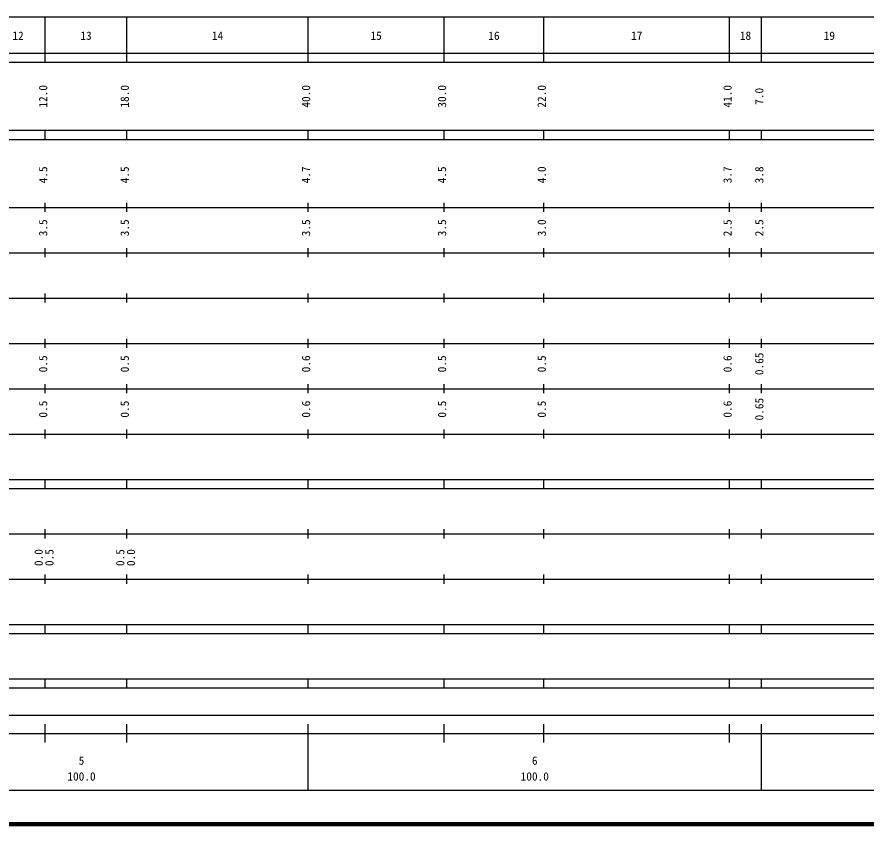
# Model space of a CAD drawing. Units: millimetres on the paper, enlarged 1000 times. Extents: x 40000 to 680000, y 20000 to 380000.
# Drawn here: x 303765 to 491092, y 20000 to 198000 of the extents above; entities that cross this region are included whole.
import ezdxf
from ezdxf.enums import TextEntityAlignment as Align

# ---------------------------------------------------------------- set-up
doc = ezdxf.new("R2010")
doc.units = ezdxf.units.MM
doc.header["$LTSCALE"] = 1000
doc.layers.add('M-TTL', color=2, linetype='Continuous', lineweight=140)
doc.layers.add('M-TTL-BAND', color=7, linetype='Continuous', lineweight=25)
doc.styles.add('ＭＳ ゴシック', font='')
doc.styles.get('ＭＳ ゴシック').set_extended_font_data('MS Gothic')

msp = doc.modelspace()

# ---------------------------------------------------------------- linework, layer by layer
at = {"layer": 'M-TTL'}
msp.add_line((40000, 20000), (680000, 20000), dxfattribs=at)
at = {"layer": 'M-TTL-BAND'}
for p, q in [((68000, 198000), (579000, 198000)), ((310000, 188000), (310000, 198000)), ((328000, 188000), (328000, 198000)), ((368000, 188000), (368000, 198000)), ((398000, 188000), (398000, 198000)), ((420000, 188000), (420000, 198000)), ((461000, 188000), (461000, 198000)), ((468000, 188000), (468000, 198000)), ((40000, 190000), (579000, 190000)), ((40000, 188000), (579000, 188000)), ((40000, 173000), (579000, 173000)), ((310000, 171000), (310000, 173000)), ((328000, 171000), (328000, 173000)), ((368000, 171000), (368000, 173000)), ((398000, 171000), (398000, 173000)), ((420000, 171000), (420000, 173000)), ((461000, 171000), (461000, 173000)), ((468000, 171000), (468000, 173000)), ((40000, 171000), (579000, 171000)), ((40000, 156000), (579000, 156000)), ((310000, 155000), (310000, 157000)), ((328000, 155000), (328000, 157000)), ((368000, 155000), (368000, 157000)), ((398000, 155000), (398000, 157000)), ((420000, 155000), (420000, 157000)), ((461000, 155000), (461000, 157000)), ((468000, 155000), (468000, 157000)), ((310000, 145000), (310000, 147000)), ((328000, 145000), (328000, 147000)), ((368000, 145000), (368000, 147000)), ((398000, 145000), (398000, 147000)), ((420000, 145000), (420000, 147000)), ((461000, 145000), (461000, 147000)), ((468000, 145000), (468000, 147000)), ((46000, 146000), (579000, 146000)), ((310000, 135000), (310000, 137000)), ((328000, 135000), (328000, 137000)), ((368000, 135000), (368000, 137000)), ((398000, 135000), (398000, 137000)), ((420000, 135000), (420000, 137000)), ((461000, 135000), (461000, 137000)), ((468000, 135000), (468000, 137000)), ((52000, 136000), (579000, 136000)), ((46000, 126000), (579000, 126000)), ((310000, 125000), (310000, 127000)), ((328000, 125000), (328000, 127000)), ((368000, 125000), (368000, 127000)), ((398000, 125000), (398000, 127000)), ((420000, 125000), (420000, 127000)), ((461000, 125000), (461000, 127000)), ((468000, 125000), (468000, 127000)), ((310000, 115000), (310000, 117000)), ((328000, 115000), (328000, 117000)), ((368000, 115000), (368000, 117000)), ((398000, 115000), (398000, 117000)), ((420000, 115000), (420000, 117000)), ((461000, 115000), (461000, 117000)), ((468000, 115000), (468000, 117000)), ((52000, 116000), (579000, 116000)), ((310000, 105000), (310000, 107000)), ((328000, 105000), (328000, 107000)), ((368000, 105000), (368000, 107000)), ((398000, 105000), (398000, 107000)), ((420000, 105000), (420000, 107000)), ((461000, 105000), (461000, 107000)), ((468000, 105000), (468000, 107000)), ((46000, 106000), (579000, 106000)), ((40000, 96000), (579000, 96000)), ((310000, 94000), (310000, 96000)), ((328000, 94000), (328000, 96000)), ((368000, 94000), (368000, 96000)), ((398000, 94000), (398000, 96000)), ((420000, 94000), (420000, 96000)), ((461000, 94000), (461000, 96000)), ((468000, 94000), (468000, 96000)), ((40000, 94000), (579000, 94000)), ((310000, 83000), (310000, 85000)), ((328000, 83000), (328000, 85000)), ((368000, 83000), (368000, 85000)), ((398000, 83000), (398000, 85000)), ((420000, 83000), (420000, 85000)), ((461000, 83000), (461000, 85000)), ((468000, 83000), (468000, 85000)), ((49000, 84000), (579000, 84000)), ((310000, 73000), (310000, 75000)), ((328000, 73000), (328000, 75000)), ((368000, 73000), (368000, 75000)), ((398000, 73000), (398000, 75000)), ((420000, 73000), (420000, 75000)), ((461000, 73000), (461000, 75000)), ((468000, 73000), (468000, 75000)), ((40000, 74000), (579000, 74000)), ((40000, 64000), (579000, 64000)), ((310000, 62000), (310000, 64000)), ((328000, 62000), (328000, 64000)), ((368000, 62000), (368000, 64000)), ((398000, 62000), (398000, 64000)), ((420000, 62000), (420000, 64000)), ((461000, 62000), (461000, 64000)), ((468000, 62000), (468000, 64000)), ((40000, 62000), (579000, 62000)), ((40000, 52000), (579000, 52000)), ((310000, 50000), (310000, 52000)), ((328000, 50000), (328000, 52000)), ((368000, 50000), (368000, 52000)), ((398000, 50000), (398000, 52000)), ((420000, 50000), (420000, 52000)), ((461000, 50000), (461000, 52000)), ((468000, 50000), (468000, 52000)), ((40000, 50000), (579000, 50000)), ((134500, 44000), (565000, 44000)), ((310000, 38000), (310000, 42000)), ((328000, 38000), (328000, 42000)), ((368000, 27500), (368000, 42000)), ((398000, 38000), (398000, 42000)), ((420000, 38000), (420000, 42000)), ((461000, 38000), (461000, 42000)), ((468000, 27500), (468000, 42000)), ((40000, 40000), (579000, 40000)), ((68000, 27500), (579000, 27500))]:
    msp.add_line(p, q, dxfattribs=at)

# ---------------------------------------------------------------- texts
at = {"layer": 'M-TTL-BAND', "style": 'ＭＳ ゴシック'}
for s, p in [('12', (304000, 192405)), ('13', (319000, 192405)), ('14', (348000, 192405)), ('15', (383000, 192405)), ('16', (409000, 192405)), ('17', (440500, 192405)), ('18', (464500, 192405)), ('19', (483000, 192405)), ('5', (318000, 32523)), ('6', (418000, 32523)), ('100.0', (318000, 29033)), ('100.0', (418000, 29033))]:
    msp.add_text(s, height=1833, dxfattribs=at).set_placement(p, align=Align.BOTTOM_CENTER)
for s, p in [('12.0', (311000, 180500)), ('18.0', (329000, 180500)), ('40.0', (369000, 180500)), ('30.0', (399000, 180500)), ('22.0', (421000, 180500)), ('41.0', (462000, 180500)), ('7.0', (469000, 180500)), ('4.5', (311000, 163174)), ('4.5', (329000, 163174)), ('4.7', (369000, 163174)), ('4.5', (399000, 163174)), ('4.0', (421000, 163174)), ('3.7', (462000, 163174)), ('3.8', (469000, 163174)), ('3.5', (311000, 151500)), ('3.5', (329000, 151500)), ('3.5', (369000, 151500)), ('3.5', (399000, 151500)), ('3.0', (421000, 151500)), ('2.5', (462000, 151500)), ('2.5', (469000, 151500)), ('0.65', (469000, 121500)), ('0.5', (311000, 121500)), ('0.5', (329000, 121500)), ('0.6', (369000, 121500)), ('0.5', (399000, 121500)), ('0.5', (421000, 121500)), ('0.6', (462000, 121500)), ('0.5', (311000, 111500)), ('0.5', (329000, 111500)), ('0.6', (369000, 111500)), ('0.5', (399000, 111500)), ('0.5', (421000, 111500)), ('0.6', (462000, 111500)), ('0.65', (469000, 111500)), ('0.0', (310000, 78764)), ('0.5', (312370, 78764)), ('0.5', (328000, 78764)), ('0.0', (330370, 78764))]:
    msp.add_text(s, height=1833, rotation=90, dxfattribs=at).set_placement(p, align=Align.BOTTOM_CENTER)

doc.saveas('drawing.dxf')
